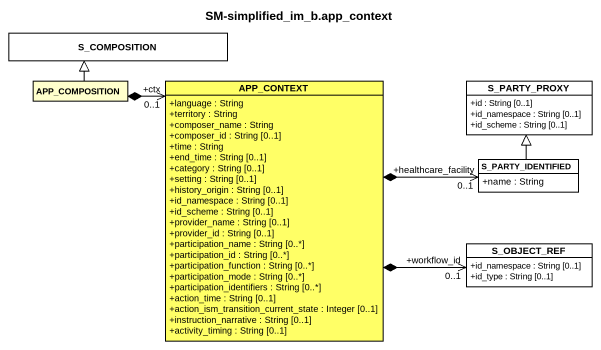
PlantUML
@startuml
title SM-simplified_im_b.app_context
hide circle
hide empty members
skinparam classAttributeIconSize 0
class S_COMPOSITION #FFFFFF
class APP_COMPOSITION
class APP_CONTEXT #FFFF66 {
  +language : String
  +territory : String
  +composer_name : String
  +composer_id : String [0..1]
  +time : String
  +end_time : String [0..1]
  +category : String [0..1]
  +setting : String [0..1]
  +history_origin : String [0..1]
  +id_namespace : String [0..1]
  +id_scheme : String [0..1]
  +provider_name : String [0..1]
  +provider_id : String [0..1]
  +participation_name : String [0..*]
  +participation_id : String [0..*]
  +participation_function : String [0..*]
  +participation_mode : String [0..*]
  +participation_identifiers : String [0..*]
  +action_time : String [0..1]
  +action_ism_transition_current_state : Integer [0..1]
  +instruction_narrative : String [0..1]
  +activity_timing : String [0..1]
}
class S_PARTY_PROXY #FFFFFF {
  +id : String [0..1]
  +id_namespace : String [0..1]
  +id_scheme : String [0..1]
}
class S_PARTY_IDENTIFIED #FFFFFF {
  +name : String
}
class S_OBJECT_REF #FFFFFF {
  +id_namespace : String [0..1]
  +id_type : String [0..1]
}
APP_COMPOSITION -up-|> S_COMPOSITION
APP_COMPOSITION *--> "+ctx\n0..1" APP_CONTEXT
APP_CONTEXT *-right-> "+healthcare_facility\n0..1" S_PARTY_IDENTIFIED
APP_CONTEXT *-right-> "+workflow_id\n0..1" S_OBJECT_REF
S_PARTY_IDENTIFIED -up-|> S_PARTY_PROXY
@enduml
